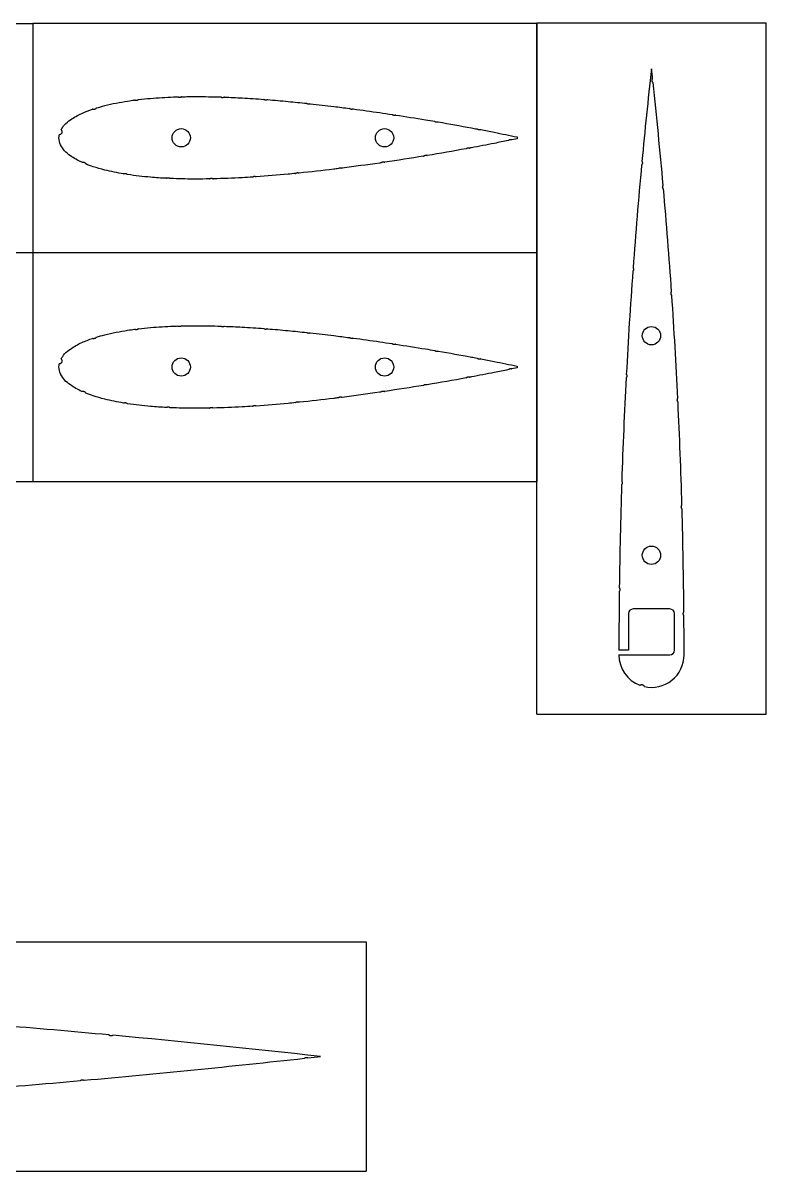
# Model space of a CAD drawing. Header units: millimetres. Extents: x 0 to 390, y 0 to 297.
# Drawn here: x 227.9 to 390, y 46.4 to 296.9 of the extents above; entities that cross this region are included whole.
import ezdxf

# ---------------------------------------------------------------- set-up
doc = ezdxf.new("R2010")
doc.units = ezdxf.units.MM

msp = doc.modelspace()

# ---------------------------------------------------------------- linework, layer by layer
at = {"color": 7, "linetype": 'Continuous'}
for p, q in [((0.05, 296.83), (230.05, 296.83)), ((230.02, 296.86), (340.02, 296.86)), ((230.02, 296.86), (230.02, 246.86)), ((230.05, 296.83), (230.05, 246.83)), ((340.02, 296.86), (340.02, 246.86)), ((340.04, 146.11), (340.04, 296.93)), ((340.04, 296.93), (390.04, 296.93)), ((390.04, 146.11), (390.04, 296.93)), ((0.05, 246.83), (230.05, 246.83)), ((0.05, 246.82), (230.05, 246.82)), ((230.02, 246.86), (340.02, 246.86)), ((230.02, 246.84), (340.02, 246.84)), ((230.02, 246.84), (230.02, 196.84)), ((230.05, 246.82), (230.05, 196.82)), ((340.02, 246.84), (340.02, 196.84)), ((0.05, 196.82), (230.05, 196.82)), ((230.02, 196.84), (340.02, 196.84)), ((340.04, 146.11), (390.04, 146.11)), ((0.12, 96.37), (302.81, 96.37)), ((302.81, 96.37), (302.81, 46.37)), ((0.12, 46.37), (302.81, 46.37))]:
    msp.add_line(p, q, dxfattribs=at)
at = {"color": 7, "linetype": 'Continuous', "lineweight": 25}
for p, q in [((335.73, 271.67), (334.59, 271.43)), ((335.73, 272.05), (335.73, 271.67)), ((335.73, 221.66), (334.59, 221.42)), ((335.73, 222.03), (335.73, 221.66)), ((360.04, 168.03), (360.04, 160.03)), ((369.04, 169.03), (361.04, 169.03)), ((370.04, 160.03), (370.04, 168.03)), ((360.04, 160.03), (357.93, 160.03)), ((357.93, 159.03), (369.04, 159.03))]:
    msp.add_line(p, q, dxfattribs=at)
for centre in [(262.42, 271.86), (306.79, 271.86), (365.04, 228.67), (262.42, 221.84), (306.79, 221.84), (365.04, 180.76)]:
    msp.add_circle(centre, 2, dxfattribs=at)
for centre, radius, start, end in [((1512.54, 159.03), 1154.61, 173.64034, 174.64796), ((-782.46, 159.03), 1154.61, 6.24843, 6.35966), ((-782.46, 159.03), 1154.61, 5.09116, 6.20962), ((1512.54, 159.03), 1154.61, 174.68474, 175.80477), ((-782.46, 159.03), 1154.61, 3.93445, 5.05231), ((1512.54, 159.03), 1154.61, 175.84163, 176.96183), ((-782.46, 159.03), 1154.61, 2.7776, 3.89557), ((1512.54, 159.03), 1154.61, 176.99848, 178.11849), ((-782.46, 159.03), 1154.61, 1.62095, 2.73903), ((1512.54, 159.03), 1154.61, 178.15532, 179.27546), ((-782.46, 159.03), 1154.61, 0.46411, 1.58217), ((1512.54, 159.03), 1154.61, 179.31214, 179.95038), ((361.04, 168.03), 1, 90, 180), ((369.04, 168.03), 1, 360, 90), ((-782.46, 159.03), 1154.61, 0, 0.42556), ((365.04, 159.03), 7.11, 180, 249.2157), ((365.04, 159.03), 7.11, 257.3702, 0), ((369.04, 160.03), 1, 270, 0), ((22.81, -2351.13), 2437.5, 84.73049, 85.8667), ((22.81, -2351.13), 2437.5, 83.64034, 84.71097), ((22.81, 2493.87), 2437.5, 275.14046, 276.27669), ((22.81, 2493.87), 2437.5, 276.29499, 276.35966), ((22.81, 2493.87), 2437.5, 273.98609, 275.12204)]:
    msp.add_arc(centre, radius, start, end, dxfattribs=at)
for points, knots in [([(365.19, 284.29), (365.18, 284.34), (365.18, 284.42), (365.2, 284.54), (365.24, 284.63), (365.27, 284.68), (365.28, 284.7)], [0, 0, 0, 0, 0.1271758, 0.2500998, 0.3716121, 0.4373181, 0.4373181, 0.4373181, 0.4373181]), ([(365.37, 283.92), (365.35, 283.94), (365.31, 283.98), (365.25, 284.06), (365.2, 284.17), (365.19, 284.25), (365.19, 284.29)], [0.5607712, 0.5607712, 0.5607712, 0.5607712, 0.6285951, 0.7518975, 0.8734538, 1, 1, 1, 1]), ([(253.07, 280.19), (253.96, 280.3), (256.51, 280.56), (259.37, 280.73), (261.34, 280.79), (261.65, 280.8)], [0.59821548, 0.59821548, 0.59821548, 0.59821548, 0.6110944, 0.63524589, 0.63965333, 0.63965333, 0.63965333, 0.63965333]), ([(262.05, 280.66), (262.01, 280.66), (261.93, 280.67), (261.81, 280.7), (261.72, 280.75), (261.67, 280.79), (261.65, 280.8)], [0, 0, 0, 0, 0.1278188, 0.2486912, 0.372723, 0.4510778, 0.4510778, 0.4510778, 0.4510778]), ([(262.45, 280.82), (262.43, 280.81), (262.38, 280.76), (262.29, 280.71), (262.17, 280.67), (262.09, 280.67), (262.05, 280.66)], [0.5485868, 0.5485868, 0.5485868, 0.5485868, 0.6278493, 0.7508979, 0.8728976, 1, 1, 1, 1]), ([(262.45, 280.82), (263.54, 280.85), (266.41, 280.88), (269.28, 280.83), (271.05, 280.77)], [0.64352717, 0.64352717, 0.64352717, 0.64352717, 0.65935627, 0.68501592, 0.68501592, 0.68501592, 0.68501592]), ([(271.45, 280.61), (271.4, 280.62), (271.32, 280.62), (271.21, 280.66), (271.12, 280.72), (271.07, 280.76), (271.05, 280.77)], [0, 0, 0, 0, 0.1270368, 0.2485805, 0.3715656, 0.4448278, 0.4448278, 0.4448278, 0.4448278]), ([(271.85, 280.75), (271.83, 280.73), (271.78, 280.69), (271.69, 280.65), (271.57, 280.62), (271.49, 280.61), (271.45, 280.61)], [0.557109, 0.557109, 0.557109, 0.557109, 0.6284696, 0.7511623, 0.8720126, 1, 1, 1, 1]), ([(271.85, 280.75), (273.14, 280.7), (276.01, 280.56), (278.88, 280.37), (280.45, 280.25)], [0.6888368, 0.6888368, 0.6888368, 0.6888368, 0.70759045, 0.73038032, 0.73038032, 0.73038032, 0.73038032]), ([(243.88, 278.37), (243.86, 278.33), (243.82, 278.26), (243.74, 278.18), (243.64, 278.11), (243.56, 278.08), (243.52, 278.07)], [0.5065884, 0.5065884, 0.5065884, 0.5065884, 0.6290369, 0.7507807, 0.8721847, 1, 1, 1, 1]), ([(243.88, 278.37), (244.49, 278.55), (246.75, 279.18), (249.56, 279.72), (251.75, 280.03), (252.26, 280.09)], [0.55296157, 0.55296157, 0.55296157, 0.55296157, 0.56224376, 0.58682189, 0.59427586, 0.59427586, 0.59427586, 0.59427586]), ([(252.69, 279.99), (252.65, 279.98), (252.57, 279.98), (252.45, 280), (252.35, 280.04), (252.29, 280.08), (252.26, 280.09)], [0, 0, 0, 0, 0.1266795, 0.2489874, 0.3714476, 0.4612544, 0.4612544, 0.4612544, 0.4612544]), ([(253.07, 280.19), (253.06, 280.17), (253.01, 280.12), (252.92, 280.06), (252.81, 280.01), (252.73, 279.99), (252.69, 279.99)], [0.5394983, 0.5394983, 0.5394983, 0.5394983, 0.628586, 0.7506495, 0.8730381, 1, 1, 1, 1]), ([(280.83, 280.08), (280.79, 280.08), (280.71, 280.09), (280.6, 280.14), (280.51, 280.19), (280.46, 280.24), (280.45, 280.25)], [0, 0, 0, 0, 0.1264981, 0.2499768, 0.3720652, 0.4404106, 0.4404106, 0.4404106, 0.4404106]), ([(281.24, 280.19), (281.22, 280.18), (281.17, 280.14), (281.07, 280.1), (280.95, 280.07), (280.87, 280.08), (280.83, 280.08)], [0.5598621, 0.5598621, 0.5598621, 0.5598621, 0.6285285, 0.7499423, 0.8731341, 1, 1, 1, 1]), ([(281.24, 280.19), (282.74, 280.07), (285.59, 279.82), (288.45, 279.53), (289.8, 279.39)], [0.73418412, 0.73418412, 0.73418412, 0.73418412, 0.75594372, 0.77566455, 0.77566455, 0.77566455, 0.77566455]), ([(290.18, 279.2), (290.14, 279.21), (290.06, 279.22), (289.95, 279.27), (289.86, 279.33), (289.82, 279.37), (289.8, 279.39)], [0, 0, 0, 0, 0.1270191, 0.2497916, 0.3725641, 0.4438464, 0.4438464, 0.4438464, 0.4438464]), ([(290.59, 279.3), (290.57, 279.29), (290.51, 279.26), (290.42, 279.22), (290.3, 279.19), (290.22, 279.2), (290.18, 279.2)], [0.5576116, 0.5576116, 0.5576116, 0.5576116, 0.6285158, 0.7518446, 0.8734268, 1, 1, 1, 1]), ([(290.59, 279.3), (292.3, 279.12), (295.16, 278.78), (298.01, 278.42), (299.14, 278.27)], [0.7794722, 0.7794722, 0.7794722, 0.7794722, 0.8044452, 0.82102912, 0.82102912, 0.82102912, 0.82102912]), ([(299.52, 278.08), (299.48, 278.08), (299.4, 278.1), (299.29, 278.15), (299.2, 278.21), (299.16, 278.25), (299.14, 278.27)], [0, 0, 0, 0, 0.1268877, 0.248966, 0.3718162, 0.4408889, 0.4408889, 0.4408889, 0.4408889]), ([(299.92, 278.17), (299.91, 278.15), (299.85, 278.12), (299.76, 278.09), (299.64, 278.07), (299.56, 278.07), (299.52, 278.08)], [0.5612361, 0.5612361, 0.5612361, 0.5612361, 0.6293628, 0.7507278, 0.8731756, 1, 1, 1, 1]), ([(299.92, 278.17), (301.86, 277.91), (304.71, 277.51), (307.55, 277.09), (308.46, 276.95)], [0.82482126, 0.82482126, 0.82482126, 0.82482126, 0.85309469, 0.86638485, 0.86638485, 0.86638485, 0.86638485]), ([(236.2, 273.6), (236.42, 274), (237.02, 274.84), (238.52, 276.07), (240.6, 277.2), (242.27, 277.84), (243.06, 278.1)], [0.50867297, 0.50867297, 0.50867297, 0.50867297, 0.51496444, 0.52293205, 0.53677012, 0.54882517, 0.54882517, 0.54882517, 0.54882517]), ([(243.52, 278.07), (243.48, 278.05), (243.41, 278.03), (243.28, 278.03), (243.17, 278.06), (243.1, 278.08), (243.06, 278.1)], [0, 0, 0, 0, 0.1272151, 0.2494787, 0.3711528, 0.4921014, 0.4921014, 0.4921014, 0.4921014]), ([(308.83, 276.75), (308.79, 276.76), (308.71, 276.77), (308.6, 276.83), (308.52, 276.89), (308.47, 276.93), (308.46, 276.95)], [0, 0, 0, 0, 0.1265519, 0.2496711, 0.3709898, 0.4400382, 0.4400382, 0.4400382, 0.4400382]), ([(309.24, 276.83), (309.22, 276.82), (309.17, 276.79), (309.07, 276.76), (308.95, 276.74), (308.87, 276.74), (308.83, 276.75)], [0.5595751, 0.5595751, 0.5595751, 0.5595751, 0.6285711, 0.7506068, 0.8727281, 1, 1, 1, 1]), ([(309.24, 276.83), (311.41, 276.5), (314.24, 276.05), (317.07, 275.57), (317.74, 275.46)], [0.87019164, 0.87019164, 0.87019164, 0.87019164, 0.90189133, 0.91169319, 0.91169319, 0.91169319, 0.91169319]), ([(236.2, 273.6), (236.23, 273.58), (236.28, 273.52), (236.34, 273.42), (236.39, 273.31), (236.41, 273.19), (236.41, 273.07), (236.39, 272.99), (236.37, 272.95)], [0.2646416, 0.2646416, 0.2646416, 0.2646416, 0.3733726, 0.5009809, 0.6282663, 0.7508367, 0.8729457, 1, 1, 1, 1]), ([(318.1, 275.25), (318.06, 275.26), (317.98, 275.28), (317.87, 275.33), (317.79, 275.4), (317.75, 275.44), (317.74, 275.46)], [0, 0, 0, 0, 0.1275875, 0.2496766, 0.37138, 0.4384193, 0.4384193, 0.4384193, 0.4384193]), ([(318.51, 275.33), (318.49, 275.31), (318.43, 275.29), (318.34, 275.25), (318.22, 275.24), (318.14, 275.25), (318.1, 275.25)], [0.5617953, 0.5617953, 0.5617953, 0.5617953, 0.6280001, 0.751352, 0.872753, 1, 1, 1, 1]), ([(318.51, 275.33), (320.92, 274.91), (323.75, 274.4), (326.57, 273.87), (326.99, 273.79)], [0.91545995, 0.91545995, 0.91545995, 0.91545995, 0.95084764, 0.95703075, 0.95703075, 0.95703075, 0.95703075]), ([(327.35, 273.58), (327.31, 273.59), (327.24, 273.61), (327.13, 273.67), (327.05, 273.73), (327.01, 273.78), (326.99, 273.79)], [0, 0, 0, 0, 0.1273542, 0.2487922, 0.3719752, 0.4420959, 0.4420959, 0.4420959, 0.4420959]), ([(327.77, 273.65), (327.75, 273.64), (327.69, 273.61), (327.6, 273.58), (327.48, 273.56), (327.4, 273.57), (327.35, 273.58)], [0.5583556, 0.5583556, 0.5583556, 0.5583556, 0.6294999, 0.7501664, 0.8726521, 1, 1, 1, 1]), ([(327.77, 273.65), (328.76, 273.46), (331.41, 272.94), (334.07, 272.39), (335.73, 272.05)], [0.96083919, 0.96083919, 0.96083919, 0.96083919, 0.97539616, 1, 1, 1, 1]), ([(240.78, 266.51), (240.76, 266.51), (239.87, 266.92), (238.52, 267.65), (236.56, 269.25), (235.61, 271.05), (235.76, 272.31), (235.81, 272.53)], [0.46299003, 0.46299003, 0.46299003, 0.46299003, 0.46322988, 0.47706795, 0.48503556, 0.5, 0.50326135, 0.50326135, 0.50326135, 0.50326135]), ([(236.37, 272.95), (236.36, 272.91), (236.33, 272.84), (236.26, 272.74), (236.17, 272.66), (236.07, 272.59), (235.95, 272.55), (235.86, 272.53), (235.81, 272.53), (235.81, 272.53)], [0, 0, 0, 0, 0.1276271, 0.2489009, 0.3719756, 0.4987425, 0.6268756, 0.7494906, 0.7781217, 0.7781217, 0.7781217, 0.7781217]), ([(333.82, 271.28), (332.79, 271.06), (330.1, 270.52), (327.28, 269.98), (325.49, 269.64), (325.37, 269.62)], [0.00939703, 0.00939703, 0.00939703, 0.00939703, 0.02460384, 0.04915236, 0.05091973, 0.05091973, 0.05091973, 0.05091973]), ([(333.82, 271.28), (333.84, 271.29), (333.88, 271.34), (333.95, 271.41), (334.06, 271.46), (334.14, 271.48), (334.18, 271.5)], [0.5620696, 0.5620696, 0.5620696, 0.5620696, 0.6286469, 0.7501978, 0.8726733, 1, 1, 1, 1]), ([(334.18, 271.5), (334.22, 271.5), (334.3, 271.52), (334.42, 271.5), (334.52, 271.47), (334.57, 271.44), (334.59, 271.43)], [0, 0, 0, 0, 0.1271654, 0.2491675, 0.3712075, 0.437391, 0.437391, 0.437391, 0.437391]), ([(324.6, 269.48), (324.61, 269.49), (324.65, 269.54), (324.73, 269.6), (324.84, 269.66), (324.92, 269.68), (324.96, 269.69)], [0.5609095, 0.5609095, 0.5609095, 0.5609095, 0.6281987, 0.7506614, 0.8723661, 1, 1, 1, 1]), ([(324.96, 269.69), (325, 269.69), (325.08, 269.71), (325.2, 269.69), (325.3, 269.66), (325.35, 269.63), (325.37, 269.62)], [0, 0, 0, 0, 0.1268914, 0.2493364, 0.3711494, 0.4392088, 0.4392088, 0.4392088, 0.4392088]), ([(240.78, 266.51), (240.78, 266.51), (240.82, 266.52), (240.9, 266.55), (241.02, 266.56), (241.14, 266.55), (241.22, 266.52), (241.26, 266.51)], [0.4913978, 0.4913978, 0.4913978, 0.4913978, 0.4992588, 0.6282686, 0.7498235, 0.8723423, 1, 1, 1, 1]), ([(241.26, 266.51), (241.3, 266.49), (241.37, 266.45), (241.46, 266.37), (241.54, 266.28), (241.57, 266.2), (241.59, 266.16), (241.59, 266.16)], [0, 0, 0, 0, 0.1277057, 0.2502061, 0.3713535, 0.4995219, 0.5076123, 0.5076123, 0.5076123, 0.5076123]), ([(249.84, 263.98), (248.46, 264.21), (246.24, 264.66), (243.49, 265.45), (242.13, 265.94), (241.59, 266.16)], [0.41752155, 0.41752155, 0.41752155, 0.41752155, 0.43775624, 0.4503047, 0.45873141, 0.45873141, 0.45873141, 0.45873141]), ([(306.04, 266.41), (305.94, 266.39), (303.1, 265.98), (300.25, 265.59), (297.51, 265.24)], [0.14540334, 0.14540334, 0.14540334, 0.14540334, 0.14690531, 0.18692343, 0.18692343, 0.18692343, 0.18692343]), ([(306.04, 266.41), (306.05, 266.42), (306.1, 266.47), (306.18, 266.53), (306.29, 266.58), (306.37, 266.6), (306.41, 266.61)], [0.5609762, 0.5609762, 0.5609762, 0.5609762, 0.6278623, 0.7514652, 0.8731885, 1, 1, 1, 1]), ([(306.41, 266.61), (306.45, 266.61), (306.53, 266.62), (306.65, 266.6), (306.75, 266.57), (306.8, 266.53), (306.82, 266.52)], [0, 0, 0, 0, 0.127052, 0.2496831, 0.3715079, 0.438861, 0.438861, 0.438861, 0.438861]), ([(315.32, 267.86), (315.34, 267.87), (315.38, 267.92), (315.46, 267.98), (315.57, 268.04), (315.65, 268.05), (315.69, 268.06)], [0.5592032, 0.5592032, 0.5592032, 0.5592032, 0.6287975, 0.7509148, 0.8734856, 1, 1, 1, 1]), ([(315.69, 268.06), (315.73, 268.07), (315.81, 268.08), (315.93, 268.06), (316.03, 268.03), (316.09, 268), (316.11, 267.99)], [0, 0, 0, 0, 0.1271797, 0.2488548, 0.3722923, 0.4417301, 0.4417301, 0.4417301, 0.4417301]), ([(363.06, 266.35), (363.05, 266.31), (363.04, 266.23), (362.99, 266.12), (362.94, 266.04), (362.91, 266), (362.9, 265.99)], [0, 0, 0, 0, 0.1267345, 0.2497988, 0.3719164, 0.4153844, 0.4153844, 0.4153844, 0.4153844]), ([(362.97, 266.73), (362.97, 266.72), (363, 266.68), (363.03, 266.59), (363.06, 266.48), (363.06, 266.39), (363.06, 266.35)], [0.5989303, 0.5989303, 0.5989303, 0.5989303, 0.6289217, 0.750378, 0.8735146, 1, 1, 1, 1]), ([(249.84, 263.98), (249.87, 264), (249.93, 264.03), (250.03, 264.07), (250.15, 264.09), (250.23, 264.08), (250.27, 264.07)], [0.5350658, 0.5350658, 0.5350658, 0.5350658, 0.6276293, 0.750593, 0.8727211, 1, 1, 1, 1]), ([(250.27, 264.07), (250.32, 264.07), (250.39, 264.05), (250.5, 263.99), (250.59, 263.93), (250.64, 263.88), (250.66, 263.85)], [0, 0, 0, 0, 0.1280421, 0.2494096, 0.3721335, 0.4631669, 0.4631669, 0.4631669, 0.4631669]), ([(259.21, 263.02), (258.05, 263.07), (255.21, 263.27), (252.37, 263.59), (250.68, 263.85), (250.66, 263.85)], [0.37211138, 0.37211138, 0.37211138, 0.37211138, 0.3889056, 0.41317811, 0.41354912, 0.41354912, 0.41354912, 0.41354912]), ([(259.21, 263.02), (259.23, 263.03), (259.28, 263.07), (259.37, 263.12), (259.49, 263.14), (259.57, 263.14), (259.61, 263.14)], [0.5500074, 0.5500074, 0.5500074, 0.5500074, 0.6285999, 0.750765, 0.8735405, 1, 1, 1, 1]), ([(259.61, 263.14), (259.66, 263.14), (259.74, 263.13), (259.85, 263.09), (259.94, 263.04), (259.99, 262.99), (260.01, 262.98)], [0, 0, 0, 0, 0.1269557, 0.2496096, 0.3725962, 0.4485268, 0.4485268, 0.4485268, 0.4485268]), ([(278.01, 263.29), (277.25, 263.24), (274.38, 263.07), (271.52, 262.95), (269.41, 262.9)], [0.28142171, 0.28142171, 0.28142171, 0.28142171, 0.29240955, 0.32292217, 0.32292217, 0.32292217, 0.32292217]), ([(278.01, 263.29), (278.02, 263.31), (278.07, 263.35), (278.16, 263.4), (278.27, 263.45), (278.35, 263.46), (278.39, 263.46)], [0.5594567, 0.5594567, 0.5594567, 0.5594567, 0.6285563, 0.7509203, 0.8731888, 1, 1, 1, 1]), ([(278.39, 263.46), (278.43, 263.46), (278.51, 263.46), (278.63, 263.44), (278.72, 263.39), (278.78, 263.36), (278.79, 263.35)], [0, 0, 0, 0, 0.1266186, 0.248711, 0.3722333, 0.4398662, 0.4398662, 0.4398662, 0.4398662]), ([(287.39, 264.08), (286.84, 264.02), (283.97, 263.75), (281.11, 263.51), (278.79, 263.35)], [0.23602562, 0.23602562, 0.23602562, 0.23602562, 0.24405628, 0.27762161, 0.27762161, 0.27762161, 0.27762161]), ([(287.39, 264.08), (287.41, 264.1), (287.45, 264.14), (287.53, 264.2), (287.64, 264.24), (287.72, 264.25), (287.77, 264.26)], [0.5600312, 0.5600312, 0.5600312, 0.5600312, 0.6294125, 0.7509916, 0.8727542, 1, 1, 1, 1]), ([(287.77, 264.26), (287.81, 264.26), (287.89, 264.27), (288.01, 264.24), (288.1, 264.2), (288.15, 264.17), (288.17, 264.16)], [0, 0, 0, 0, 0.1279884, 0.2488956, 0.3721386, 0.4397336, 0.4397336, 0.4397336, 0.4397336]), ([(296.73, 265.14), (296.39, 265.1), (293.55, 264.74), (290.69, 264.42), (288.17, 264.16)], [0.19072427, 0.19072427, 0.19072427, 0.19072427, 0.1955548, 0.23224581, 0.23224581, 0.23224581, 0.23224581]), ([(296.73, 265.14), (296.74, 265.15), (296.79, 265.2), (296.87, 265.26), (296.98, 265.31), (297.06, 265.32), (297.1, 265.33)], [0.5583582, 0.5583582, 0.5583582, 0.5583582, 0.6286522, 0.7521417, 0.8730299, 1, 1, 1, 1]), ([(297.1, 265.33), (297.14, 265.33), (297.22, 265.34), (297.34, 265.32), (297.44, 265.28), (297.49, 265.25), (297.51, 265.24)], [0, 0, 0, 0, 0.1266986, 0.2504178, 0.3716624, 0.4414823, 0.4414823, 0.4414823, 0.4414823]), ([(268.61, 262.88), (267.65, 262.87), (265.03, 262.84), (262.16, 262.89), (260.25, 262.97), (260.01, 262.98)], [0.32675092, 0.32675092, 0.32675092, 0.32675092, 0.34064373, 0.36475411, 0.36825449, 0.36825449, 0.36825449, 0.36825449]), ([(268.61, 262.88), (268.63, 262.9), (268.68, 262.94), (268.77, 262.99), (268.89, 263.03), (268.97, 263.04), (269.01, 263.04)], [0.5540008, 0.5540008, 0.5540008, 0.5540008, 0.6282202, 0.7506664, 0.87273, 1, 1, 1, 1]), ([(269.01, 263.04), (269.05, 263.04), (269.13, 263.03), (269.25, 263), (269.34, 262.95), (269.39, 262.91), (269.41, 262.9)], [0, 0, 0, 0, 0.12767, 0.2493829, 0.371955, 0.4449435, 0.4449435, 0.4449435, 0.4449435]), ([(367.48, 261.09), (367.48, 261.13), (367.48, 261.21), (367.5, 261.33), (367.54, 261.42), (367.58, 261.47), (367.59, 261.49)], [0, 0, 0, 0, 0.1279867, 0.2496213, 0.372462, 0.4354956, 0.4354956, 0.4354956, 0.4354956]), ([(367.66, 260.71), (367.64, 260.73), (367.6, 260.77), (367.55, 260.85), (367.5, 260.97), (367.49, 261.05), (367.48, 261.09)], [0.5644142, 0.5644142, 0.5644142, 0.5644142, 0.6272899, 0.7501467, 0.8731073, 1, 1, 1, 1]), ([(361.12, 243.12), (361.12, 243.08), (361.11, 243), (361.07, 242.89), (361.02, 242.81), (360.98, 242.77), (360.97, 242.76)], [0, 0, 0, 0, 0.1267923, 0.2490521, 0.3719208, 0.4165434, 0.4165434, 0.4165434, 0.4165434]), ([(361.03, 243.5), (361.03, 243.49), (361.06, 243.45), (361.1, 243.36), (361.13, 243.25), (361.13, 243.16), (361.12, 243.12)], [0.5958365, 0.5958365, 0.5958365, 0.5958365, 0.6279606, 0.7508315, 0.8733229, 1, 1, 1, 1]), ([(369.31, 237.86), (369.31, 237.9), (369.31, 237.98), (369.33, 238.1), (369.38, 238.19), (369.41, 238.24), (369.42, 238.25)], [0, 0, 0, 0, 0.126705, 0.2488712, 0.3717692, 0.4358959, 0.4358959, 0.4358959, 0.4358959]), ([(369.48, 237.47), (369.46, 237.49), (369.42, 237.53), (369.37, 237.62), (369.32, 237.73), (369.31, 237.81), (369.31, 237.86)], [0.5626732, 0.5626732, 0.5626732, 0.5626732, 0.6285761, 0.751102, 0.8735616, 1, 1, 1, 1]), ([(253.07, 230.18), (253.96, 230.28), (256.51, 230.54), (259.37, 230.71), (261.34, 230.78), (261.65, 230.79)], [0.59821548, 0.59821548, 0.59821548, 0.59821548, 0.6110944, 0.63524589, 0.63965333, 0.63965333, 0.63965333, 0.63965333]), ([(262.05, 230.65), (262.01, 230.65), (261.93, 230.65), (261.81, 230.68), (261.72, 230.73), (261.67, 230.77), (261.65, 230.79)], [0, 0, 0, 0, 0.1278188, 0.2486912, 0.372723, 0.4510778, 0.4510778, 0.4510778, 0.4510778]), ([(262.45, 230.81), (262.43, 230.79), (262.38, 230.75), (262.29, 230.7), (262.17, 230.66), (262.09, 230.65), (262.05, 230.65)], [0.5485868, 0.5485868, 0.5485868, 0.5485868, 0.6278493, 0.7508979, 0.8728976, 1, 1, 1, 1]), ([(262.45, 230.81), (263.54, 230.84), (266.41, 230.87), (269.28, 230.82), (271.05, 230.76)], [0.64352717, 0.64352717, 0.64352717, 0.64352717, 0.65935627, 0.68501592, 0.68501592, 0.68501592, 0.68501592]), ([(271.45, 230.6), (271.4, 230.6), (271.32, 230.61), (271.21, 230.65), (271.12, 230.7), (271.07, 230.74), (271.05, 230.76)], [0, 0, 0, 0, 0.1270368, 0.2485805, 0.3715656, 0.4448278, 0.4448278, 0.4448278, 0.4448278]), ([(271.85, 230.73), (271.83, 230.72), (271.78, 230.68), (271.69, 230.63), (271.57, 230.6), (271.49, 230.6), (271.45, 230.6)], [0.557109, 0.557109, 0.557109, 0.557109, 0.6284696, 0.7511623, 0.8720126, 1, 1, 1, 1]), ([(271.85, 230.73), (273.14, 230.68), (276.01, 230.55), (278.88, 230.36), (280.45, 230.24)], [0.6888368, 0.6888368, 0.6888368, 0.6888368, 0.70759045, 0.73038032, 0.73038032, 0.73038032, 0.73038032]), ([(236.2, 223.59), (236.42, 223.98), (237.02, 224.83), (238.52, 226.05), (240.6, 227.18), (242.27, 227.82), (243.06, 228.09)], [0.50867297, 0.50867297, 0.50867297, 0.50867297, 0.51496444, 0.52293205, 0.53677012, 0.54882517, 0.54882517, 0.54882517, 0.54882517]), ([(243.52, 228.05), (243.48, 228.04), (243.41, 228.02), (243.28, 228.02), (243.17, 228.04), (243.1, 228.07), (243.06, 228.09)], [0, 0, 0, 0, 0.1272151, 0.2494787, 0.3711528, 0.4921014, 0.4921014, 0.4921014, 0.4921014]), ([(243.88, 228.35), (243.86, 228.32), (243.82, 228.25), (243.74, 228.16), (243.64, 228.09), (243.56, 228.07), (243.52, 228.05)], [0.5065884, 0.5065884, 0.5065884, 0.5065884, 0.6290369, 0.7507807, 0.8721847, 1, 1, 1, 1]), ([(243.88, 228.35), (244.49, 228.54), (246.75, 229.17), (249.56, 229.7), (251.75, 230.01), (252.26, 230.08)], [0.55296157, 0.55296157, 0.55296157, 0.55296157, 0.56224376, 0.58682189, 0.59427586, 0.59427586, 0.59427586, 0.59427586]), ([(252.69, 229.97), (252.65, 229.97), (252.57, 229.96), (252.45, 229.99), (252.35, 230.03), (252.29, 230.06), (252.26, 230.08)], [0, 0, 0, 0, 0.1266795, 0.2489874, 0.3714476, 0.4612544, 0.4612544, 0.4612544, 0.4612544]), ([(253.07, 230.18), (253.06, 230.16), (253.01, 230.11), (252.92, 230.04), (252.81, 229.99), (252.73, 229.98), (252.69, 229.97)], [0.5394983, 0.5394983, 0.5394983, 0.5394983, 0.628586, 0.7506495, 0.8730381, 1, 1, 1, 1]), ([(280.83, 230.06), (280.79, 230.07), (280.71, 230.08), (280.6, 230.12), (280.51, 230.18), (280.46, 230.22), (280.45, 230.24)], [0, 0, 0, 0, 0.1264981, 0.2499768, 0.3720652, 0.4404106, 0.4404106, 0.4404106, 0.4404106]), ([(281.24, 230.18), (281.22, 230.16), (281.17, 230.13), (281.07, 230.09), (280.95, 230.06), (280.87, 230.06), (280.83, 230.06)], [0.5598621, 0.5598621, 0.5598621, 0.5598621, 0.6285285, 0.7499423, 0.8731341, 1, 1, 1, 1]), ([(281.24, 230.18), (282.74, 230.06), (285.59, 229.81), (288.45, 229.52), (289.8, 229.37)], [0.73418412, 0.73418412, 0.73418412, 0.73418412, 0.75594372, 0.77566455, 0.77566455, 0.77566455, 0.77566455]), ([(290.18, 229.19), (290.14, 229.19), (290.06, 229.21), (289.95, 229.25), (289.86, 229.31), (289.82, 229.36), (289.8, 229.37)], [0, 0, 0, 0, 0.1270191, 0.2497916, 0.3725641, 0.4438464, 0.4438464, 0.4438464, 0.4438464]), ([(290.59, 229.29), (290.57, 229.28), (290.51, 229.24), (290.42, 229.2), (290.3, 229.18), (290.22, 229.19), (290.18, 229.19)], [0.5576116, 0.5576116, 0.5576116, 0.5576116, 0.6285158, 0.7518446, 0.8734268, 1, 1, 1, 1]), ([(290.59, 229.29), (292.3, 229.1), (295.16, 228.77), (298.01, 228.4), (299.14, 228.26)], [0.7794722, 0.7794722, 0.7794722, 0.7794722, 0.8044452, 0.82102912, 0.82102912, 0.82102912, 0.82102912]), ([(299.52, 228.06), (299.48, 228.07), (299.4, 228.08), (299.29, 228.13), (299.2, 228.19), (299.16, 228.24), (299.14, 228.26)], [0, 0, 0, 0, 0.1268877, 0.248966, 0.3718162, 0.4408889, 0.4408889, 0.4408889, 0.4408889]), ([(299.92, 228.15), (299.91, 228.14), (299.85, 228.11), (299.76, 228.07), (299.64, 228.05), (299.56, 228.06), (299.52, 228.06)], [0.5612361, 0.5612361, 0.5612361, 0.5612361, 0.6293628, 0.7507278, 0.8731756, 1, 1, 1, 1]), ([(299.92, 228.15), (301.86, 227.89), (304.71, 227.5), (307.55, 227.07), (308.46, 226.94)], [0.82482126, 0.82482126, 0.82482126, 0.82482126, 0.85309469, 0.86638485, 0.86638485, 0.86638485, 0.86638485]), ([(308.83, 226.73), (308.79, 226.74), (308.71, 226.76), (308.6, 226.81), (308.52, 226.87), (308.47, 226.92), (308.46, 226.94)], [0, 0, 0, 0, 0.1265519, 0.2496711, 0.3709898, 0.4400382, 0.4400382, 0.4400382, 0.4400382]), ([(309.24, 226.82), (309.22, 226.8), (309.17, 226.77), (309.07, 226.74), (308.95, 226.72), (308.87, 226.73), (308.83, 226.73)], [0.5595751, 0.5595751, 0.5595751, 0.5595751, 0.6285711, 0.7506068, 0.8727281, 1, 1, 1, 1]), ([(309.24, 226.82), (311.41, 226.48), (314.24, 226.03), (317.07, 225.56), (317.74, 225.44)], [0.87019164, 0.87019164, 0.87019164, 0.87019164, 0.90189133, 0.91169319, 0.91169319, 0.91169319, 0.91169319]), ([(236.2, 223.59), (236.23, 223.56), (236.28, 223.51), (236.34, 223.41), (236.39, 223.29), (236.41, 223.17), (236.41, 223.05), (236.39, 222.97), (236.37, 222.93)], [0.2646416, 0.2646416, 0.2646416, 0.2646416, 0.3733726, 0.5009809, 0.6282663, 0.7508367, 0.8729457, 1, 1, 1, 1]), ([(318.1, 225.24), (318.06, 225.25), (317.98, 225.26), (317.87, 225.32), (317.79, 225.38), (317.75, 225.43), (317.74, 225.44)], [0, 0, 0, 0, 0.1275875, 0.2496766, 0.37138, 0.4384193, 0.4384193, 0.4384193, 0.4384193]), ([(318.51, 225.31), (318.49, 225.3), (318.43, 225.27), (318.34, 225.24), (318.22, 225.22), (318.14, 225.23), (318.1, 225.24)], [0.5617953, 0.5617953, 0.5617953, 0.5617953, 0.6280001, 0.751352, 0.872753, 1, 1, 1, 1]), ([(318.51, 225.31), (320.92, 224.9), (323.75, 224.39), (326.57, 223.86), (326.99, 223.78)], [0.91545995, 0.91545995, 0.91545995, 0.91545995, 0.95084764, 0.95703075, 0.95703075, 0.95703075, 0.95703075]), ([(327.35, 223.56), (327.31, 223.57), (327.24, 223.59), (327.13, 223.65), (327.05, 223.72), (327.01, 223.76), (326.99, 223.78)], [0, 0, 0, 0, 0.1273542, 0.2487922, 0.3719752, 0.4420959, 0.4420959, 0.4420959, 0.4420959]), ([(327.77, 223.63), (327.75, 223.62), (327.69, 223.59), (327.6, 223.56), (327.48, 223.55), (327.4, 223.56), (327.35, 223.56)], [0.5583556, 0.5583556, 0.5583556, 0.5583556, 0.6294999, 0.7501664, 0.8726521, 1, 1, 1, 1]), ([(327.77, 223.63), (328.76, 223.44), (331.41, 222.93), (334.07, 222.38), (335.73, 222.03)], [0.96083919, 0.96083919, 0.96083919, 0.96083919, 0.97539616, 1, 1, 1, 1]), ([(240.78, 216.49), (240.76, 216.5), (239.87, 216.9), (238.52, 217.64), (236.56, 219.24), (235.61, 221.04), (235.76, 222.29), (235.81, 222.52)], [0.46299003, 0.46299003, 0.46299003, 0.46299003, 0.46322988, 0.47706795, 0.48503556, 0.5, 0.50326135, 0.50326135, 0.50326135, 0.50326135]), ([(236.37, 222.93), (236.36, 222.9), (236.33, 222.82), (236.26, 222.72), (236.17, 222.64), (236.07, 222.58), (235.95, 222.53), (235.86, 222.52), (235.81, 222.52), (235.81, 222.52)], [0, 0, 0, 0, 0.1276271, 0.2489009, 0.3719756, 0.4987425, 0.6268756, 0.7494906, 0.7781217, 0.7781217, 0.7781217, 0.7781217]), ([(333.82, 221.26), (332.79, 221.05), (330.1, 220.5), (327.28, 219.96), (325.49, 219.63), (325.37, 219.61)], [0.00939703, 0.00939703, 0.00939703, 0.00939703, 0.02460384, 0.04915236, 0.05091973, 0.05091973, 0.05091973, 0.05091973]), ([(333.82, 221.26), (333.84, 221.28), (333.88, 221.33), (333.95, 221.39), (334.06, 221.45), (334.14, 221.47), (334.18, 221.48)], [0.5620696, 0.5620696, 0.5620696, 0.5620696, 0.6286469, 0.7501978, 0.8726733, 1, 1, 1, 1]), ([(334.18, 221.48), (334.22, 221.49), (334.3, 221.5), (334.42, 221.49), (334.52, 221.46), (334.57, 221.43), (334.59, 221.42)], [0, 0, 0, 0, 0.1271654, 0.2491675, 0.3712075, 0.437391, 0.437391, 0.437391, 0.437391]), ([(315.32, 217.84), (315.34, 217.86), (315.38, 217.91), (315.46, 217.97), (315.57, 218.02), (315.65, 218.04), (315.69, 218.05)], [0.5592032, 0.5592032, 0.5592032, 0.5592032, 0.6287975, 0.7509148, 0.8734856, 1, 1, 1, 1]), ([(315.69, 218.05), (315.73, 218.05), (315.81, 218.06), (315.93, 218.05), (316.03, 218.01), (316.09, 217.98), (316.11, 217.97)], [0, 0, 0, 0, 0.1271797, 0.2488548, 0.3722923, 0.4417301, 0.4417301, 0.4417301, 0.4417301]), ([(324.6, 219.46), (324.61, 219.48), (324.65, 219.53), (324.73, 219.59), (324.84, 219.65), (324.92, 219.66), (324.96, 219.67)], [0.5609095, 0.5609095, 0.5609095, 0.5609095, 0.6281987, 0.7506614, 0.8723661, 1, 1, 1, 1]), ([(324.96, 219.67), (325, 219.68), (325.08, 219.69), (325.2, 219.68), (325.3, 219.65), (325.35, 219.62), (325.37, 219.61)], [0, 0, 0, 0, 0.1268914, 0.2493364, 0.3711494, 0.4392088, 0.4392088, 0.4392088, 0.4392088]), ([(359.66, 219.86), (359.66, 219.82), (359.65, 219.74), (359.61, 219.62), (359.56, 219.54), (359.53, 219.5), (359.52, 219.49)], [0, 0, 0, 0, 0.1277991, 0.2489631, 0.372262, 0.4155108, 0.4155108, 0.4155108, 0.4155108]), ([(359.56, 220.23), (359.56, 220.22), (359.59, 220.18), (359.63, 220.1), (359.66, 219.98), (359.66, 219.9), (359.66, 219.86)], [0.599389, 0.599389, 0.599389, 0.599389, 0.628563, 0.7501309, 0.8731008, 1, 1, 1, 1]), ([(240.78, 216.49), (240.78, 216.49), (240.82, 216.51), (240.9, 216.54), (241.02, 216.55), (241.14, 216.53), (241.22, 216.51), (241.26, 216.49)], [0.4913978, 0.4913978, 0.4913978, 0.4913978, 0.4992588, 0.6282686, 0.7498235, 0.8723423, 1, 1, 1, 1]), ([(241.26, 216.49), (241.3, 216.47), (241.37, 216.44), (241.46, 216.36), (241.54, 216.26), (241.57, 216.19), (241.59, 216.15), (241.59, 216.14)], [0, 0, 0, 0, 0.1277057, 0.2502061, 0.3713535, 0.4995219, 0.5076123, 0.5076123, 0.5076123, 0.5076123]), ([(249.84, 213.97), (248.46, 214.2), (246.24, 214.65), (243.49, 215.43), (242.13, 215.93), (241.59, 216.14)], [0.41752155, 0.41752155, 0.41752155, 0.41752155, 0.43775624, 0.4503047, 0.45873141, 0.45873141, 0.45873141, 0.45873141]), ([(306.04, 216.39), (305.94, 216.38), (303.1, 215.96), (300.25, 215.57), (297.51, 215.22)], [0.14540334, 0.14540334, 0.14540334, 0.14540334, 0.14690531, 0.18692343, 0.18692343, 0.18692343, 0.18692343]), ([(306.04, 216.39), (306.05, 216.41), (306.1, 216.45), (306.18, 216.52), (306.29, 216.57), (306.37, 216.58), (306.41, 216.59)], [0.5609762, 0.5609762, 0.5609762, 0.5609762, 0.6278623, 0.7514652, 0.8731885, 1, 1, 1, 1]), ([(306.41, 216.59), (306.45, 216.6), (306.53, 216.6), (306.65, 216.59), (306.75, 216.55), (306.8, 216.52), (306.82, 216.51)], [0, 0, 0, 0, 0.127052, 0.2496831, 0.3715079, 0.438861, 0.438861, 0.438861, 0.438861]), ([(249.84, 213.97), (249.87, 213.99), (249.93, 214.02), (250.03, 214.06), (250.15, 214.07), (250.23, 214.07), (250.27, 214.06)], [0.5350658, 0.5350658, 0.5350658, 0.5350658, 0.6276293, 0.750593, 0.8727211, 1, 1, 1, 1]), ([(250.27, 214.06), (250.32, 214.05), (250.39, 214.03), (250.5, 213.98), (250.59, 213.91), (250.64, 213.86), (250.66, 213.84)], [0, 0, 0, 0, 0.1280421, 0.2494096, 0.3721335, 0.4631669, 0.4631669, 0.4631669, 0.4631669]), ([(259.21, 213), (258.05, 213.06), (255.21, 213.25), (252.37, 213.58), (250.68, 213.83), (250.66, 213.84)], [0.37211138, 0.37211138, 0.37211138, 0.37211138, 0.3889056, 0.41317811, 0.41354912, 0.41354912, 0.41354912, 0.41354912]), ([(259.21, 213), (259.23, 213.02), (259.28, 213.05), (259.37, 213.1), (259.49, 213.13), (259.57, 213.13), (259.61, 213.13)], [0.5500074, 0.5500074, 0.5500074, 0.5500074, 0.6285999, 0.750765, 0.8735405, 1, 1, 1, 1]), ([(259.61, 213.13), (259.66, 213.13), (259.74, 213.12), (259.85, 213.08), (259.94, 213.02), (259.99, 212.98), (260.01, 212.96)], [0, 0, 0, 0, 0.1269557, 0.2496096, 0.3725962, 0.4485268, 0.4485268, 0.4485268, 0.4485268]), ([(268.61, 212.87), (268.63, 212.88), (268.68, 212.93), (268.77, 212.98), (268.89, 213.01), (268.97, 213.02), (269.01, 213.02)], [0.5540008, 0.5540008, 0.5540008, 0.5540008, 0.6282202, 0.7506664, 0.87273, 1, 1, 1, 1]), ([(269.01, 213.02), (269.05, 213.02), (269.13, 213.02), (269.25, 212.99), (269.34, 212.94), (269.39, 212.9), (269.41, 212.89)], [0, 0, 0, 0, 0.12767, 0.2493829, 0.371955, 0.4449435, 0.4449435, 0.4449435, 0.4449435]), ([(278.01, 213.28), (277.25, 213.23), (274.38, 213.05), (271.52, 212.93), (269.41, 212.89)], [0.28142171, 0.28142171, 0.28142171, 0.28142171, 0.29240955, 0.32292217, 0.32292217, 0.32292217, 0.32292217]), ([(278.01, 213.28), (278.02, 213.29), (278.07, 213.34), (278.16, 213.39), (278.27, 213.43), (278.35, 213.44), (278.39, 213.45)], [0.5594567, 0.5594567, 0.5594567, 0.5594567, 0.6285563, 0.7509203, 0.8731888, 1, 1, 1, 1]), ([(278.39, 213.45), (278.43, 213.45), (278.51, 213.45), (278.63, 213.42), (278.72, 213.38), (278.78, 213.34), (278.79, 213.33)], [0, 0, 0, 0, 0.1266186, 0.248711, 0.3722333, 0.4398662, 0.4398662, 0.4398662, 0.4398662]), ([(287.39, 214.07), (286.84, 214.01), (283.97, 213.73), (281.11, 213.49), (278.79, 213.33)], [0.23602562, 0.23602562, 0.23602562, 0.23602562, 0.24405628, 0.27762161, 0.27762161, 0.27762161, 0.27762161]), ([(287.39, 214.07), (287.41, 214.08), (287.45, 214.12), (287.53, 214.18), (287.64, 214.23), (287.72, 214.24), (287.77, 214.25)], [0.5600312, 0.5600312, 0.5600312, 0.5600312, 0.6294125, 0.7509916, 0.8727542, 1, 1, 1, 1]), ([(287.77, 214.25), (287.81, 214.25), (287.89, 214.25), (288.01, 214.23), (288.1, 214.19), (288.15, 214.16), (288.17, 214.14)], [0, 0, 0, 0, 0.1279884, 0.2488956, 0.3721386, 0.4397336, 0.4397336, 0.4397336, 0.4397336]), ([(296.73, 215.12), (296.39, 215.08), (293.55, 214.73), (290.69, 214.4), (288.17, 214.14)], [0.19072427, 0.19072427, 0.19072427, 0.19072427, 0.1955548, 0.23224581, 0.23224581, 0.23224581, 0.23224581]), ([(296.73, 215.12), (296.74, 215.14), (296.79, 215.18), (296.87, 215.25), (296.98, 215.3), (297.06, 215.31), (297.1, 215.32)], [0.5583582, 0.5583582, 0.5583582, 0.5583582, 0.6286522, 0.7521417, 0.8730299, 1, 1, 1, 1]), ([(297.1, 215.32), (297.14, 215.32), (297.22, 215.33), (297.34, 215.31), (297.44, 215.27), (297.49, 215.24), (297.51, 215.22)], [0, 0, 0, 0, 0.1266986, 0.2504178, 0.3716624, 0.4414823, 0.4414823, 0.4414823, 0.4414823]), ([(370.67, 214.59), (370.67, 214.63), (370.67, 214.71), (370.7, 214.83), (370.74, 214.92), (370.77, 214.97), (370.79, 214.98)], [0, 0, 0, 0, 0.1268842, 0.2494692, 0.3717113, 0.4341185, 0.4341185, 0.4341185, 0.4341185]), ([(370.82, 214.21), (370.81, 214.22), (370.77, 214.27), (370.72, 214.35), (370.68, 214.47), (370.67, 214.55), (370.67, 214.59)], [0.5672536, 0.5672536, 0.5672536, 0.5672536, 0.6283951, 0.7503925, 0.8735021, 1, 1, 1, 1]), ([(268.61, 212.87), (267.65, 212.85), (265.03, 212.83), (262.16, 212.87), (260.25, 212.95), (260.01, 212.96)], [0.32675092, 0.32675092, 0.32675092, 0.32675092, 0.34064373, 0.36475411, 0.36825449, 0.36825449, 0.36825449, 0.36825449]), ([(358.67, 196.57), (358.67, 196.53), (358.66, 196.45), (358.62, 196.33), (358.57, 196.25), (358.54, 196.21), (358.53, 196.2)], [0, 0, 0, 0, 0.12767, 0.2493829, 0.371955, 0.4163367, 0.4163367, 0.4163367, 0.4163367]), ([(358.56, 196.94), (358.56, 196.93), (358.59, 196.89), (358.63, 196.81), (358.67, 196.69), (358.67, 196.61), (358.67, 196.57)], [0.5950137, 0.5950137, 0.5950137, 0.5950137, 0.6284225, 0.7508021, 0.8727992, 1, 1, 1, 1]), ([(371.55, 191.3), (371.55, 191.34), (371.55, 191.42), (371.59, 191.54), (371.63, 191.63), (371.67, 191.68), (371.68, 191.69)], [0, 0, 0, 0, 0.1269447, 0.2487931, 0.3723793, 0.436148, 0.436148, 0.436148, 0.436148]), ([(371.7, 190.91), (371.69, 190.93), (371.65, 190.97), (371.6, 191.06), (371.56, 191.18), (371.55, 191.26), (371.55, 191.3)], [0.5636292, 0.5636292, 0.5636292, 0.5636292, 0.6275288, 0.7514768, 0.8722676, 1, 1, 1, 1]), ([(358.14, 173.27), (358.14, 173.23), (358.14, 173.15), (358.1, 173.03), (358.06, 172.95), (358.02, 172.9), (358.02, 172.89)], [0, 0, 0, 0, 0.1274537, 0.248823, 0.3726412, 0.4159662, 0.4159662, 0.4159662, 0.4159662]), ([(358.03, 173.63), (358.03, 173.62), (358.06, 173.58), (358.1, 173.51), (358.14, 173.39), (358.14, 173.31), (358.14, 173.27)], [0.5981289, 0.5981289, 0.5981289, 0.5981289, 0.6288171, 0.7507635, 0.8723345, 1, 1, 1, 1]), ([(371.97, 167.99), (371.97, 168.03), (371.97, 168.12), (372.01, 168.23), (372.06, 168.32), (372.09, 168.37), (372.11, 168.38)], [0, 0, 0, 0, 0.1274468, 0.250406, 0.3715525, 0.4346971, 0.4346971, 0.4346971, 0.4346971]), ([(372.11, 167.61), (372.1, 167.62), (372.06, 167.67), (372.01, 167.76), (371.98, 167.87), (371.97, 167.95), (371.97, 167.99)], [0.5676279, 0.5676279, 0.5676279, 0.5676279, 0.627804, 0.7503786, 0.8722928, 1, 1, 1, 1]), ([(362.52, 152.39), (362.54, 152.41), (362.6, 152.45), (362.71, 152.5), (362.83, 152.52), (362.95, 152.53), (363.03, 152.51), (363.07, 152.5)], [0.4008428, 0.4008428, 0.4008428, 0.4008428, 0.500171, 0.6280411, 0.7518656, 0.8726056, 1, 1, 1, 1]), ([(363.07, 152.5), (363.11, 152.49), (363.18, 152.46), (363.28, 152.4), (363.37, 152.31), (363.44, 152.21), (363.47, 152.14), (363.48, 152.1)], [0, 0, 0, 0, 0.1277488, 0.2486273, 0.3718511, 0.4994718, 0.6214681, 0.6214681, 0.6214681, 0.6214681]), ([(247.06, 75.86), (247.02, 75.87), (246.94, 75.88), (246.83, 75.93), (246.74, 75.99), (246.69, 76.04), (246.67, 76.06)], [0, 0, 0, 0, 0.1282597, 0.2497282, 0.3720723, 0.4625646, 0.4625646, 0.4625646, 0.4625646]), ([(247.5, 75.99), (247.47, 75.97), (247.41, 75.92), (247.3, 75.88), (247.19, 75.86), (247.1, 75.86), (247.06, 75.86)], [0.5193824, 0.5193824, 0.5193824, 0.5193824, 0.6284378, 0.7508935, 0.8727041, 1, 1, 1, 1]), ([(289.3, 70.98), (289.32, 70.99), (289.36, 71.04), (289.44, 71.09), (289.55, 71.14), (289.63, 71.15), (289.67, 71.16)], [0.5644721, 0.5644721, 0.5644721, 0.5644721, 0.628521, 0.7517465, 0.873227, 1, 1, 1, 1]), ([(289.67, 71.16), (289.72, 71.16), (289.8, 71.17), (289.92, 71.14), (290.01, 71.11), (290.06, 71.07), (290.08, 71.06)], [0, 0, 0, 0, 0.1271263, 0.2502789, 0.3725714, 0.436296, 0.436296, 0.436296, 0.436296]), ([(240.43, 66.1), (240.44, 66.11), (240.48, 66.16), (240.57, 66.21), (240.68, 66.26), (240.76, 66.27), (240.8, 66.28)], [0.5640019, 0.5640019, 0.5640019, 0.5640019, 0.6282847, 0.7499679, 0.8730165, 1, 1, 1, 1]), ([(240.8, 66.28), (240.84, 66.28), (240.93, 66.28), (241.04, 66.25), (241.14, 66.21), (241.19, 66.18), (241.21, 66.17)], [0, 0, 0, 0, 0.1279349, 0.2495203, 0.3723113, 0.4369566, 0.4369566, 0.4369566, 0.4369566])]:
    msp.add_open_spline(points, degree=3, knots=knots, dxfattribs=at)
for points in [[(324.6, 269.48), (321.77, 268.96), (318.94, 268.46), (316.11, 267.99)], [(315.32, 267.86), (312.49, 267.39), (309.66, 266.94), (306.82, 266.52)], [(324.6, 219.46), (321.77, 218.94), (318.94, 218.45), (316.11, 217.97)], [(315.32, 217.84), (312.49, 217.37), (309.66, 216.93), (306.82, 216.51)]]:
    msp.add_open_spline(points, degree=3, dxfattribs=at)

doc.saveas('drawing.dxf')
